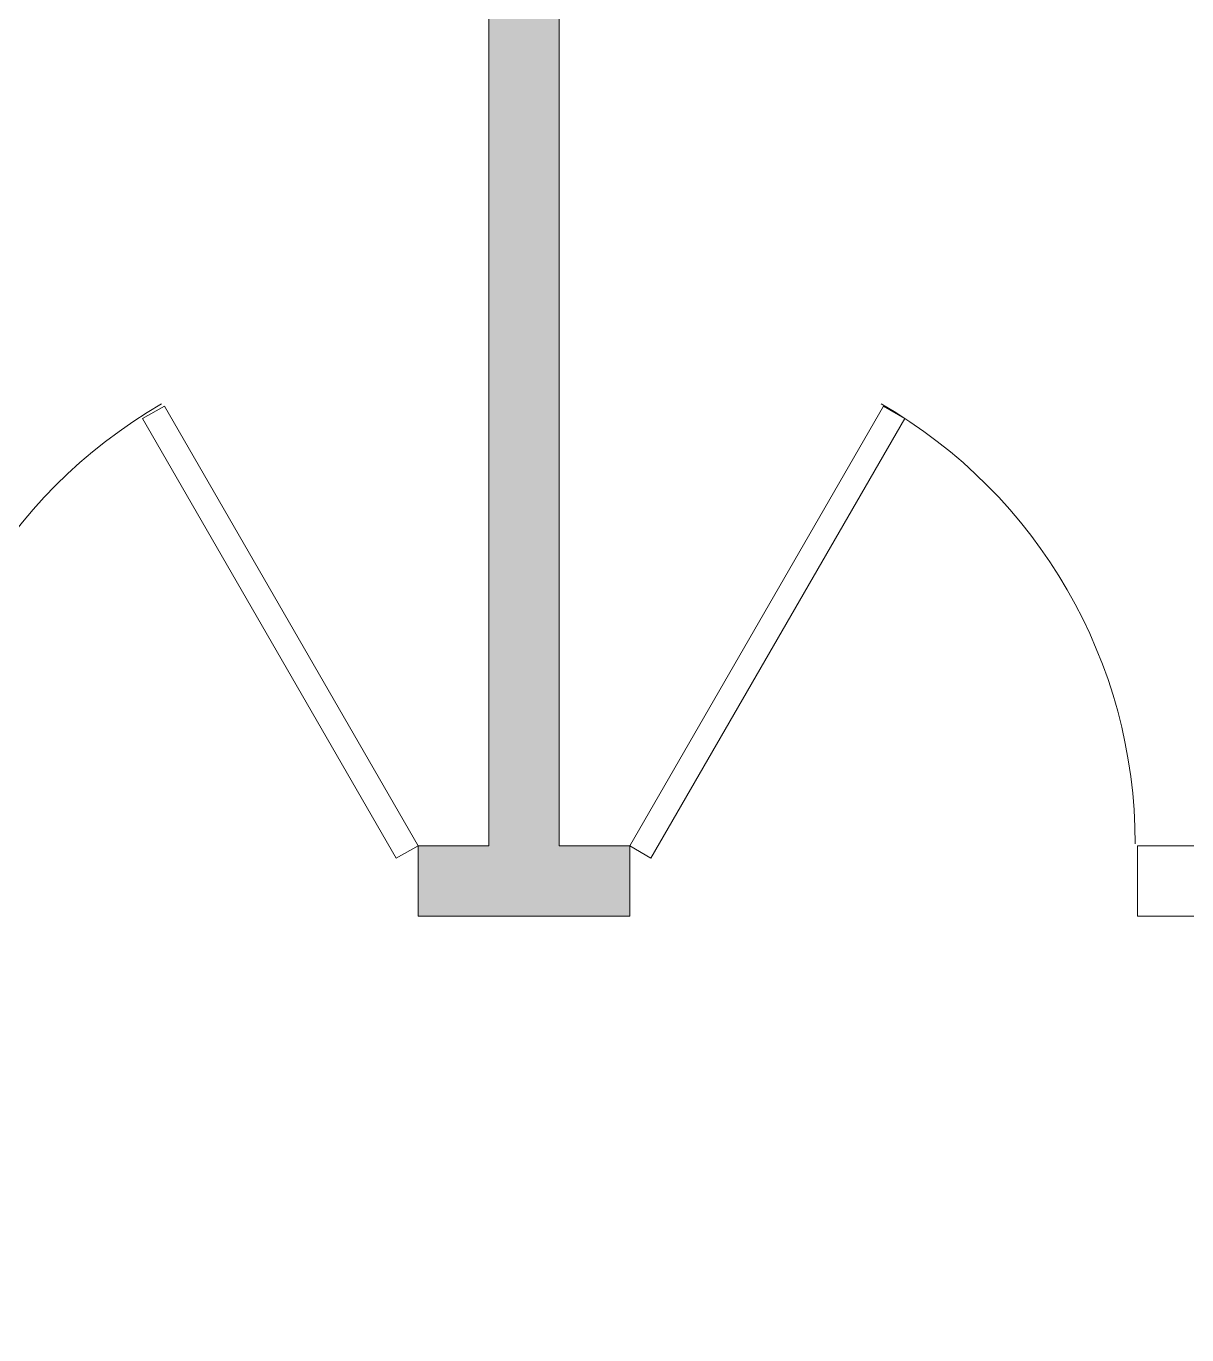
# Model space of a CAD drawing. Header units: inches. Extents: x 14 to 610, y 9 to 600.
# Drawn here: x 333.8 to 416, y 402.7 to 495.5 of the extents above; entities that cross this region are included whole.
import ezdxf

# ---------------------------------------------------------------- set-up
doc = ezdxf.new("R2010")
doc.units = ezdxf.units.IN
doc.header["$MEASUREMENT"] = 0
doc.layers.add('WALLS', color=30, linetype='Continuous')

msp = doc.modelspace()

# ---------------------------------------------------------------- linework, layer by layer
at = {"layer": 'WALLS', "lineweight": 18}
for points in [[(503.50074, 376.37545), (503.50074, 432.35483), (412.53425, 432.35483), (412.53425, 437.35299), (503.50074, 437.35299), (503.50074, 579.30071), (371.54934, 579.30071), (371.54934, 437.35299), (376.5475, 437.35299), (376.5475, 432.35483), (361.55302, 432.35483), (361.55302, 437.35299), (366.55118, 437.35299), (366.55118, 588.29739)], [(361.55302, 437.35299), (361.55302, 432.35483)], [(376.5475, 437.35299), (376.5475, 432.35483)], [(412.53425, 437.35299), (412.53425, 432.35483)]]:
    msp.add_lwpolyline(points, dxfattribs=at)
for points in [[(361.55302, 437.35299), (343.55965, 468.52901), (341.99773, 467.65433), (359.9911, 436.47831)], [(376.5475, 437.35299), (394.54087, 468.52901), (396.04032, 467.65433), (378.04695, 436.47831)]]:
    msp.add_lwpolyline(points, close=True, dxfattribs=at)
for centre, start, end in [((361.36559, 437.49162), 119.9981673, 180.0000008), ((376.361, 437.49162), 0, 60.0018327)]:
    msp.add_arc(centre, 36.01798, start, end, dxfattribs=at)
at = {"layer": 'WALLS', "transparency": 33554559}
for points in [[(371.54934, 579.30071), (366.55118, 579.30071), (371.54934, 437.35299)], [(366.55118, 579.30071), (371.54934, 437.35299), (366.55118, 437.35299)], [(376.5475, 437.35299), (361.55302, 437.35299), (376.5475, 432.35483)], [(361.55302, 437.35299), (376.5475, 432.35483), (361.55302, 432.35483)]]:
    msp.add_solid(points, dxfattribs=at)

doc.saveas('drawing.dxf')
